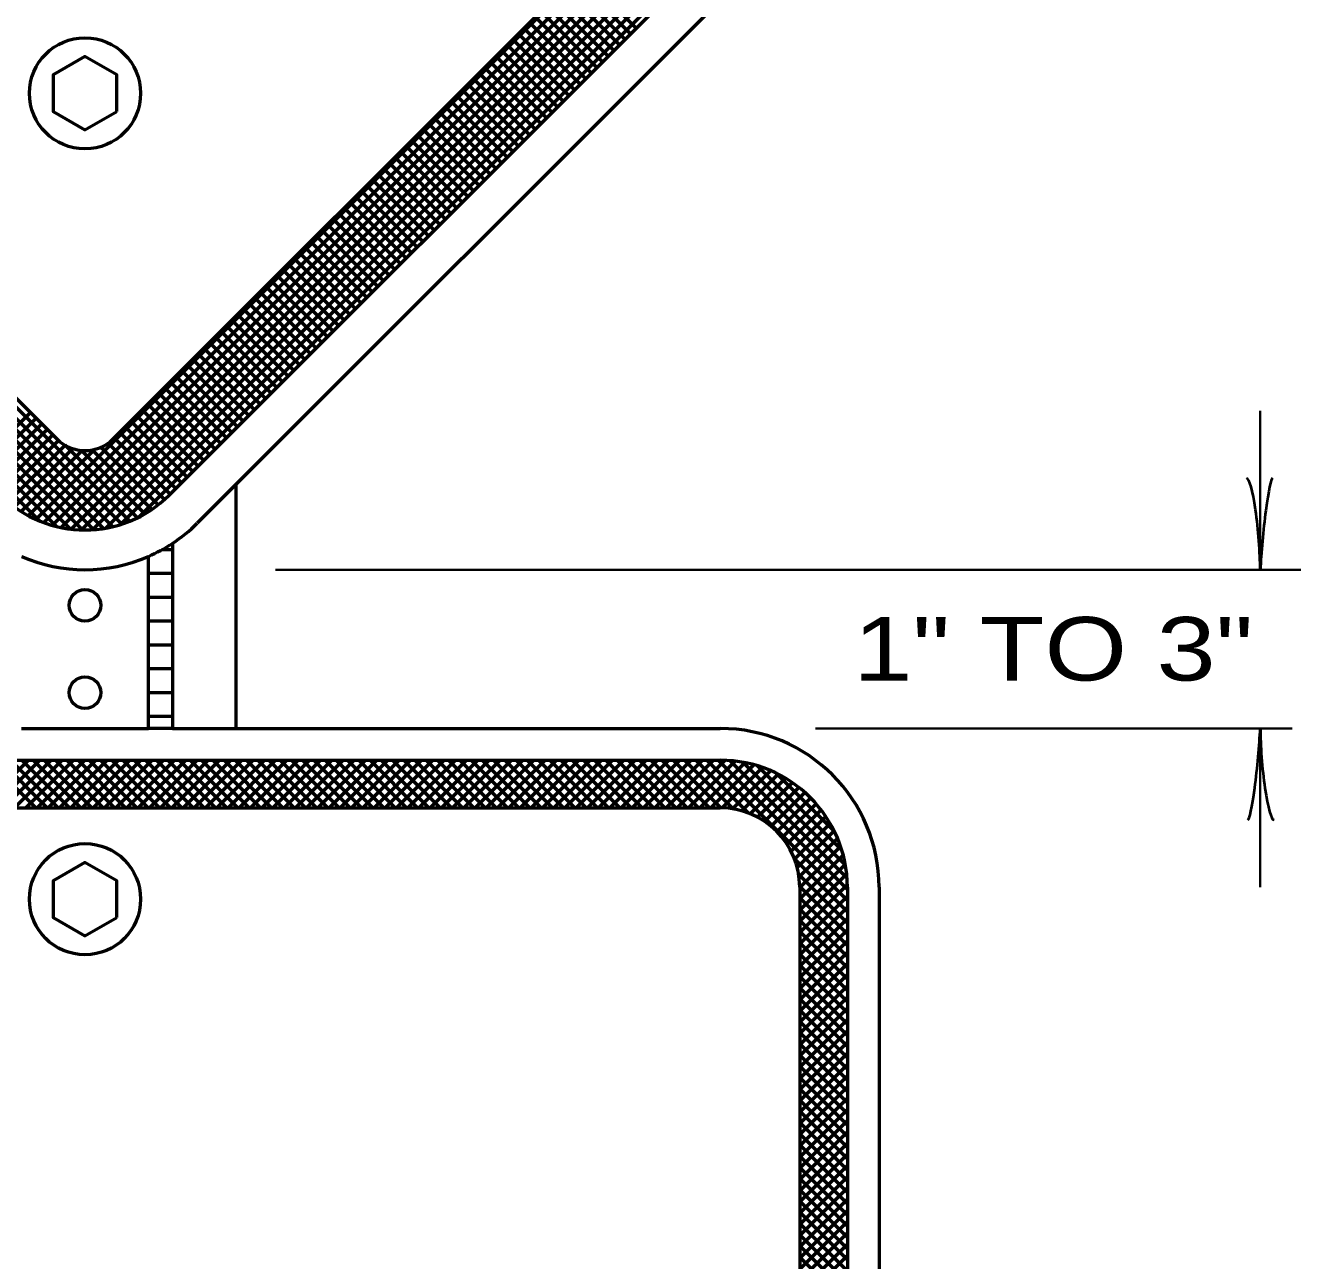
# Model space of a CAD drawing. Extents: x -50 to 630, y -382 to 58.
# Drawn here: x 48.05 to 87.94, y -185.86 to -146.96 of the extents above; entities that cross this region are included whole.
import ezdxf
from ezdxf.enums import TextEntityAlignment as Align

# ---------------------------------------------------------------- set-up
doc = ezdxf.new("R2010")
doc.units = 0
doc.header["$LTSCALE"] = 0.8
doc.layers.add('1', color=7, linetype='Continuous', lineweight=53)

msp = doc.modelspace()

# ---------------------------------------------------------------- linework, layer by layer
at = {"layer": '1'}
for p, q in [((51.3389, -162.5711), (-5.1648, -106.0673)), ((48.3781, -162.5135), (104.9578, -105.9338)), ((51.08, -162.6656), (-5.2592, -106.3264)), ((48.6288, -162.6163), (105.0607, -106.1845)), ((48.8952, -162.7035), (105.1476, -106.4511)), ((50.5088, -162.8016), (-5.3957, -106.8971)), ((50.8045, -162.7437), (-5.3369, -106.6022)), ((49.1791, -162.7732), (105.2168, -106.7354)), ((50.1906, -162.8368), (-5.4324, -107.2138)), ((49.4847, -162.8211), (105.2657, -107.04)), ((49.8451, -162.8449), (-5.4424, -107.5575)), ((49.815, -162.8443), (105.2909, -107.3684)), ((49.4659, -162.8193), (-5.4126, -107.9408)), ((50.1752, -162.8377), (105.2843, -107.7286)), ((49.0304, -162.7374), (-5.3356, -108.3714)), ((-2.5775, -108.3633), (49.0412, -159.9821)), ((50.5764, -162.79), (105.2344, -108.1321)), ((50.8089, -159.9821), (102.4278, -108.3632)), ((48.5063, -162.5668), (-5.1657, -108.8948)), ((51.0433, -162.6767), (105.1202, -108.5999)), ((51.6455, -162.4281), (104.8744, -109.1992)), ((52.5767, -161.7499), (104.1956, -110.1311)), ((105.0795, -111.015), (53.4607, -162.6338)), ((67.1037, -147.223), (65.3358, -145.4552)), ((67.2804, -147.0462), (65.5126, -145.2784)), ((66.5733, -147.7533), (64.8055, -145.9855)), ((66.7501, -147.5766), (64.9822, -145.8088)), ((66.9268, -147.3998), (65.159, -145.632)), ((66.2198, -148.1069), (64.4519, -146.3391)), ((66.3965, -147.9302), (64.6287, -146.1623)), ((65.8662, -148.4605), (64.0983, -146.6927)), ((66.043, -148.2837), (64.2752, -146.5158)), ((65.5127, -148.814), (63.7448, -147.0462)), ((65.6894, -148.6372), (63.9216, -146.8694)), ((64.9823, -149.3443), (63.2145, -147.5765)), ((65.1591, -149.1676), (63.3912, -147.3997)), ((65.3358, -148.9908), (63.568, -147.223)), ((64.6287, -149.6979), (62.8609, -147.9301)), ((64.8055, -149.5212), (63.0377, -147.7533)), ((64.2752, -150.0515), (62.5073, -148.2837)), ((64.452, -149.8747), (62.6842, -148.1068)), ((63.7448, -150.5818), (61.977, -148.814)), ((63.9217, -150.405), (62.1538, -148.6372)), ((64.0984, -150.2283), (62.3306, -148.4604)), ((63.3913, -150.9353), (61.6235, -149.1675)), ((63.5681, -150.7586), (61.8002, -148.9907)), ((63.0377, -151.2889), (61.2699, -149.5211)), ((63.2146, -151.1121), (61.4467, -149.3442)), ((62.6842, -151.6424), (60.9164, -149.8746)), ((62.861, -151.4657), (61.0932, -149.6978)), ((62.1539, -152.1728), (60.3861, -150.4049)), ((62.3307, -151.996), (60.5628, -150.2282)), ((62.5074, -151.8192), (60.7396, -150.0514)), ((61.8003, -152.5263), (60.0325, -150.7585)), ((61.9771, -152.3496), (60.2092, -150.5817)), ((61.4467, -152.8799), (59.6789, -151.1121)), ((61.6236, -152.7031), (59.8558, -150.9352)), ((61.0932, -153.2334), (59.3254, -151.4656)), ((61.27, -153.0567), (59.5022, -151.2888)), ((60.5629, -153.7637), (58.7951, -151.9959)), ((60.7397, -153.587), (58.9718, -151.8192)), ((60.9164, -153.4102), (59.1486, -151.6424)), ((60.2093, -154.1173), (58.4415, -152.3495)), ((60.3861, -153.9406), (58.6182, -152.1728)), ((59.8558, -154.4709), (58.0879, -152.7031)), ((60.0326, -154.2941), (58.2647, -152.5263)), ((59.5022, -154.8244), (57.7344, -153.0566)), ((59.679, -154.6477), (57.9112, -152.8798)), ((58.9719, -155.3547), (57.2041, -153.5869)), ((59.1487, -155.178), (57.3808, -153.4102)), ((59.3254, -155.0012), (57.5576, -153.2334)), ((58.6183, -155.7083), (56.8505, -153.9405)), ((58.7952, -155.5315), (57.0273, -153.7637)), ((58.2648, -156.0618), (56.497, -154.294)), ((58.4416, -155.8851), (56.6737, -154.1172)), ((57.9112, -156.4154), (56.1434, -154.6476)), ((58.088, -156.2387), (56.3202, -154.4708)), ((57.3809, -156.9458), (55.6131, -155.1779)), ((57.5577, -156.769), (55.7898, -155.0012)), ((57.7345, -156.5922), (55.9667, -154.8243)), ((57.0273, -157.2993), (55.2595, -155.5315)), ((57.2042, -157.1225), (55.4363, -155.3547)), ((56.6738, -157.6528), (54.906, -155.885)), ((56.8506, -157.4761), (55.0827, -155.7082)), ((56.3203, -158.0064), (54.5524, -156.2386)), ((56.497, -157.8297), (54.7292, -156.0618)), ((55.7899, -158.5367), (54.0221, -156.7689)), ((55.9667, -158.36), (54.1988, -156.5922)), ((56.1435, -158.1832), (54.3757, -156.4153)), ((55.4363, -158.8903), (53.6685, -157.1225)), ((55.6132, -158.7135), (53.8453, -156.9457)), ((55.0828, -159.2438), (53.315, -157.476)), ((55.2596, -159.0671), (53.4917, -157.2993)), ((54.7293, -159.5974), (52.9614, -157.8296)), ((54.906, -159.4207), (53.1382, -157.6528)), ((54.1989, -160.1277), (52.4311, -158.3599)), ((54.3757, -159.9509), (52.6079, -158.1831)), ((54.5525, -159.7742), (52.7847, -158.0063)), ((53.8454, -160.4812), (52.0776, -158.7134)), ((54.0222, -160.3045), (52.2543, -158.5367)), ((46.4398, -160.9162), (48.2076, -159.1484)), ((53.4918, -160.8348), (51.724, -159.067)), ((53.6686, -160.6581), (51.9007, -158.8903)), ((46.6166, -161.093), (48.3844, -159.3252)), ((46.7933, -161.2697), (48.5612, -159.502)), ((53.1382, -161.1884), (51.3704, -159.4206)), ((53.3151, -161.0116), (51.5472, -159.2438)), ((46.9702, -161.4466), (48.7379, -159.6788)), ((47.1469, -161.6233), (48.9147, -159.8556)), ((52.6079, -161.7188), (50.8401, -159.9509)), ((52.7847, -161.5419), (51.0169, -159.7741)), ((52.9615, -161.3652), (51.1937, -159.5973)), ((47.3255, -161.7982), (49.0947, -160.0292)), ((47.5112, -161.9662), (49.2982, -160.1791)), ((47.7087, -162.1222), (49.5441, -160.2868)), ((47.9185, -162.2659), (49.8412, -160.3432)), ((48.1415, -162.3965), (50.2284, -160.3097)), ((51.5831, -162.4616), (49.3029, -160.1815)), ((51.8131, -162.3381), (49.816, -160.341)), ((52.0297, -162.2011), (50.1535, -160.3249)), ((52.2338, -162.0517), (50.4239, -160.2417)), ((52.4259, -161.8902), (50.6507, -160.115)), ((54.6752, -161.4193), (54.6752, -169.0983)), ((52.3482, -163.461), (52.6752, -163.461)), ((51.9252, -169.0983), (51.9252, -163.6808)), ((51.9252, -164.211), (52.6752, -164.211)), ((51.9252, -164.961), (52.6752, -164.961)), ((51.9252, -165.711), (52.6752, -165.711)), ((51.9252, -166.461), (52.6752, -166.461)), ((51.9252, -167.211), (52.6752, -167.211)), ((51.9252, -167.961), (52.6752, -167.961)), ((51.9252, -168.711), (52.6752, -168.711)), ((47.9252, -169.0983), (51.9252, -169.0983)), ((52.6752, -169.0983), (69.9252, -169.0983)), ((29.9252, -170.0983), (69.9252, -170.0983)), ((46.6497, -171.5983), (48.1497, -170.0983)), ((48.3771, -171.5983), (46.8771, -170.0983)), ((47.0033, -171.5983), (48.5033, -170.0983)), ((48.7306, -171.5983), (47.2306, -170.0983)), ((47.3567, -171.5983), (48.8567, -170.0983)), ((49.0842, -171.5983), (47.5842, -170.0983)), ((47.7103, -171.5983), (49.2103, -170.0983)), ((49.4378, -171.5983), (47.9378, -170.0983)), ((48.0639, -171.5983), (49.5639, -170.0983)), ((49.7912, -171.5983), (48.2912, -170.0983)), ((48.4174, -171.5983), (49.9174, -170.0983)), ((50.1448, -171.5983), (48.6448, -170.0983)), ((48.771, -171.5983), (50.271, -170.0983)), ((50.4983, -171.5983), (48.9983, -170.0983)), ((49.1246, -171.5983), (50.6246, -170.0983)), ((50.8519, -171.5983), (49.3519, -170.0983)), ((49.4781, -171.5983), (50.9781, -170.0983)), ((51.2055, -171.5983), (49.7055, -170.0983)), ((49.8317, -171.5983), (51.3317, -170.0983)), ((51.559, -171.5983), (50.059, -170.0983)), ((50.1852, -171.5983), (51.6852, -170.0983)), ((51.9126, -171.5983), (50.4126, -170.0983)), ((50.5388, -171.5983), (52.0388, -170.0983)), ((52.2662, -171.5983), (50.7662, -170.0983)), ((50.8923, -171.5983), (52.3923, -170.0983)), ((52.6197, -171.5983), (51.1197, -170.0983)), ((51.2459, -171.5983), (52.7459, -170.0983)), ((52.9733, -171.5983), (51.4733, -170.0983)), ((51.5994, -171.5983), (53.0994, -170.0983)), ((53.3268, -171.5983), (51.8268, -170.0983)), ((51.953, -171.5983), (53.453, -170.0983)), ((53.6803, -171.5983), (52.1803, -170.0983)), ((52.3065, -171.5983), (53.8065, -170.0983)), ((54.0339, -171.5983), (52.5339, -170.0983)), ((52.6601, -171.5983), (54.1601, -170.0983)), ((54.3874, -171.5983), (52.8874, -170.0983)), ((53.0137, -171.5983), (54.5137, -170.0983)), ((54.741, -171.5983), (53.241, -170.0983)), ((53.3672, -171.5983), (54.8672, -170.0983)), ((55.0946, -171.5983), (53.5946, -170.0983)), ((53.7207, -171.5983), (55.2207, -170.0983)), ((55.4481, -171.5983), (53.9481, -170.0983)), ((54.0743, -171.5983), (55.5743, -170.0983)), ((55.8017, -171.5983), (54.3017, -170.0983)), ((54.4278, -171.5983), (55.9278, -170.0983)), ((56.1552, -171.5983), (54.6552, -170.0983)), ((54.7814, -171.5983), (56.2814, -170.0983)), ((56.5087, -171.5983), (55.0087, -170.0983)), ((55.135, -171.5983), (56.635, -170.0983)), ((56.8623, -171.5983), (55.3623, -170.0983)), ((55.4885, -171.5983), (56.9885, -170.0983)), ((57.2159, -171.5983), (55.7159, -170.0983)), ((55.8421, -171.5983), (57.3421, -170.0983)), ((57.5694, -171.5983), (56.0694, -170.0983)), ((56.1957, -171.5983), (57.6957, -170.0983)), ((57.923, -171.5983), (56.423, -170.0983)), ((56.5492, -171.5983), (58.0492, -170.0983)), ((58.2766, -171.5983), (56.7766, -170.0983)), ((56.9027, -171.5983), (58.4027, -170.0983)), ((58.6301, -171.5983), (57.1301, -170.0983)), ((57.2563, -171.5983), (58.7563, -170.0983)), ((58.9837, -171.5983), (57.4837, -170.0983)), ((57.6098, -171.5983), (59.1098, -170.0983)), ((59.3372, -171.5983), (57.8372, -170.0983)), ((57.9634, -171.5983), (59.4634, -170.0983)), ((59.6908, -171.5983), (58.1908, -170.0983)), ((58.3169, -171.5983), (59.8169, -170.0983)), ((60.0443, -171.5983), (58.5443, -170.0983)), ((58.6705, -171.5983), (60.1705, -170.0983)), ((60.3978, -171.5983), (58.8978, -170.0983)), ((59.0241, -171.5983), (60.5241, -170.0983)), ((60.7514, -171.5983), (59.2514, -170.0983)), ((59.3776, -171.5983), (60.8776, -170.0983)), ((61.105, -171.5983), (59.605, -170.0983)), ((59.7312, -171.5983), (61.2312, -170.0983)), ((61.4585, -171.5983), (59.9585, -170.0983)), ((60.0847, -171.5983), (61.5847, -170.0983)), ((61.8121, -171.5983), (60.3121, -170.0983)), ((60.4382, -171.5983), (61.9382, -170.0983)), ((62.1657, -171.5983), (60.6657, -170.0983)), ((60.7918, -171.5983), (62.2918, -170.0983)), ((62.5192, -171.5983), (61.0192, -170.0983)), ((61.1453, -171.5983), (62.6453, -170.0983)), ((62.8727, -171.5983), (61.3727, -170.0983)), ((61.4989, -171.5983), (62.9989, -170.0983)), ((63.2263, -171.5983), (61.7263, -170.0983)), ((61.8525, -171.5983), (63.3525, -170.0983)), ((63.5798, -171.5983), (62.0798, -170.0983)), ((62.206, -171.5983), (63.706, -170.0983)), ((63.9334, -171.5983), (62.4334, -170.0983)), ((62.5596, -171.5983), (64.0596, -170.0983)), ((64.2869, -171.5983), (62.7869, -170.0983)), ((62.9132, -171.5983), (64.4132, -170.0983)), ((64.6405, -171.5983), (63.1405, -170.0983)), ((63.2667, -171.5983), (64.7667, -170.0983)), ((64.9941, -171.5983), (63.4941, -170.0983)), ((63.6202, -171.5983), (65.1202, -170.0983)), ((65.3476, -171.5983), (63.8476, -170.0983)), ((63.9738, -171.5983), (65.4738, -170.0983)), ((65.7012, -171.5983), (64.2012, -170.0983)), ((64.3273, -171.5983), (65.8273, -170.0983)), ((66.0547, -171.5983), (64.5547, -170.0983)), ((64.6809, -171.5983), (66.1809, -170.0983)), ((66.4082, -171.5983), (64.9082, -170.0983)), ((65.0345, -171.5983), (66.5345, -170.0983)), ((66.7618, -171.5983), (65.2618, -170.0983)), ((65.388, -171.5983), (66.888, -170.0983)), ((67.1154, -171.5983), (65.6154, -170.0983)), ((65.7416, -171.5983), (67.2416, -170.0983)), ((67.4689, -171.5983), (65.9689, -170.0983)), ((66.0951, -171.5983), (67.5951, -170.0983)), ((67.8225, -171.5983), (66.3225, -170.0983)), ((66.4487, -171.5983), (67.9487, -170.0983)), ((68.176, -171.5983), (66.676, -170.0983)), ((66.8023, -171.5983), (68.3023, -170.0983)), ((68.5296, -171.5983), (67.0296, -170.0983)), ((67.1557, -171.5983), (68.6557, -170.0983)), ((68.8832, -171.5983), (67.3832, -170.0983)), ((67.5093, -171.5983), (69.0093, -170.0983)), ((69.2367, -171.5983), (67.7367, -170.0983)), ((67.8629, -171.5983), (69.3629, -170.0983)), ((69.5902, -171.5983), (68.0902, -170.0983)), ((68.2164, -171.5983), (69.7164, -170.0983)), ((69.9447, -171.5991), (68.4438, -170.0983)), ((68.57, -171.5983), (70.0651, -170.1032)), ((70.3322, -171.633), (68.7973, -170.0983)), ((68.9236, -171.5983), (70.3937, -170.1281)), ((70.8156, -171.7629), (69.1509, -170.0983)), ((69.2771, -171.5983), (70.6996, -170.1758)), ((73.9252, -174.5189), (69.5045, -170.0983)), ((69.6307, -171.5983), (70.9858, -170.2431)), ((73.9252, -174.1654), (69.858, -170.0983)), ((69.9817, -171.6008), (71.255, -170.3275)), ((73.9127, -173.7993), (70.2232, -170.1099)), ((73.8605, -173.3937), (70.6303, -170.1634)), ((73.7506, -172.9302), (71.0953, -170.2749)), ((70.3064, -171.6296), (71.5089, -170.4271)), ((70.5985, -171.6911), (71.749, -170.5406)), ((70.8609, -171.7823), (71.9762, -170.6669)), ((73.5182, -172.3442), (71.6808, -170.5069)), ((71.1015, -171.8952), (72.1914, -170.8053)), ((71.3223, -172.0279), (72.3952, -170.9551)), ((71.5246, -172.1792), (72.5877, -171.116)), ((71.7091, -172.3483), (72.7694, -171.2879)), ((71.876, -172.5349), (72.9402, -171.4707)), ((29.9252, -171.5983), (69.9252, -171.5983)), ((72.0233, -172.7412), (73.0995, -171.6649)), ((72.1518, -172.9662), (73.2466, -171.8714)), ((72.26, -173.2116), (73.3821, -172.0894)), ((72.3455, -173.4796), (73.5056, -172.3196)), ((72.4032, -173.7754), (73.6161, -172.5625)), ((72.4252, -174.107), (73.7127, -172.8195)), ((72.4252, -174.4606), (73.794, -173.0917)), ((73.9252, -174.8725), (72.2573, -173.2047)), ((72.4252, -174.8142), (73.8581, -173.3812)), ((73.9252, -175.2261), (72.3897, -173.6906)), ((72.4252, -175.1677), (73.9025, -173.6903)), ((73.9252, -175.5796), (72.4247, -174.0792)), ((72.4252, -175.5212), (73.9239, -174.0225)), ((72.4252, -174.0983), (72.4252, -214.0982)), ((73.9252, -174.0983), (73.9252, -214.0982)), ((74.9252, -174.0983), (74.9252, -214.0982)), ((72.4252, -175.8748), (73.9252, -174.3748)), ((73.9252, -175.9332), (72.4252, -174.4332)), ((72.4252, -176.2283), (73.9252, -174.7283)), ((73.9252, -176.2867), (72.4252, -174.7867)), ((72.4252, -176.5819), (73.9252, -175.0819)), ((73.9252, -176.6402), (72.4252, -175.1402)), ((72.4252, -176.9355), (73.9252, -175.4355)), ((73.9252, -176.9938), (72.4252, -175.4938)), ((72.4252, -177.289), (73.9252, -175.789)), ((73.9252, -177.3474), (72.4252, -175.8474)), ((72.4252, -177.6426), (73.9252, -176.1426)), ((73.9252, -177.7009), (72.4252, -176.2009)), ((72.4252, -177.9962), (73.9252, -176.4962)), ((73.9252, -178.0545), (72.4252, -176.5545)), ((72.4252, -178.3497), (73.9252, -176.8497)), ((73.9252, -178.408), (72.4252, -176.908)), ((72.4252, -178.7032), (73.9252, -177.2032)), ((73.9252, -178.7616), (72.4252, -177.2616)), ((72.4252, -179.0567), (73.9252, -177.5567)), ((73.9252, -179.1152), (72.4252, -177.6152)), ((72.4252, -179.4103), (73.9252, -177.9103)), ((73.9252, -179.4687), (72.4252, -177.9687)), ((72.4252, -179.7639), (73.9252, -178.2639)), ((73.9252, -179.8222), (72.4252, -178.3222)), ((72.4252, -180.1174), (73.9252, -178.6174)), ((73.9252, -180.1758), (72.4252, -178.6758)), ((72.4252, -180.471), (73.9252, -178.971)), ((73.9252, -180.5293), (72.4252, -179.0293)), ((72.4252, -180.8246), (73.9252, -179.3246)), ((73.9252, -180.8829), (72.4252, -179.3829)), ((72.4252, -181.1781), (73.9252, -179.6781)), ((73.9252, -181.2365), (72.4252, -179.7365)), ((72.4252, -181.5317), (73.9252, -180.0317)), ((73.9252, -181.59), (72.4252, -180.09)), ((72.4252, -181.8852), (73.9252, -180.3852)), ((73.9252, -181.9436), (72.4252, -180.4436)), ((72.4252, -182.2387), (73.9252, -180.7387)), ((73.9252, -182.2972), (72.4252, -180.7972)), ((72.4252, -182.5923), (73.9252, -181.0923)), ((73.9252, -182.6507), (72.4252, -181.1507)), ((72.4252, -182.9458), (73.9252, -181.4458)), ((73.9252, -183.0042), (72.4252, -181.5042)), ((72.4252, -183.2994), (73.9252, -181.7994)), ((73.9252, -183.3577), (72.4252, -181.8577)), ((72.4252, -183.653), (73.9252, -182.153)), ((73.9252, -183.7113), (72.4252, -182.2113)), ((72.4252, -184.0065), (73.9252, -182.5065)), ((73.9252, -184.0649), (72.4252, -182.5649)), ((72.4252, -184.3601), (73.9252, -182.8601)), ((73.9252, -184.4184), (72.4252, -182.9184)), ((72.4252, -184.7137), (73.9252, -183.2137)), ((73.9252, -184.772), (72.4252, -183.272)), ((72.4252, -185.0672), (73.9252, -183.5672)), ((73.9252, -185.1256), (72.4252, -183.6256)), ((72.4252, -185.4207), (73.9252, -183.9207)), ((73.9252, -185.4791), (72.4252, -183.9791)), ((72.4252, -185.7743), (73.9252, -184.2743)), ((73.9252, -185.8327), (72.4252, -184.3327)), ((72.4252, -186.1278), (73.9252, -184.6278)), ((73.9252, -186.1863), (72.4252, -184.6863)), ((72.4252, -186.4814), (73.9252, -184.9814)), ((73.9252, -186.5397), (72.4252, -185.0397)), ((72.4252, -186.835), (73.9252, -185.335)), ((73.9252, -186.8933), (72.4252, -185.3933)), ((72.4252, -187.1885), (73.9252, -185.6885)), ((73.9252, -187.2468), (72.4252, -185.7468))]:
    msp.add_line(p, q, dxfattribs=at)
at = {"layer": '1', "lineweight": 35}
for p, q in [((86.9252, -159.0983), (86.9252, -164.0983)), ((55.9252, -164.0983), (111.0152, -164.0983)), ((72.9252, -169.0983), (87.9252, -169.0983)), ((86.9252, -169.0983), (86.9252, -174.0983))]:
    msp.add_line(p, q, dxfattribs=at)
at = {"layer": '1'}
for points in [[(50.9252, -149.6756), (50.9252, -148.5209), (49.9252, -147.9436), (48.9252, -148.5209), (48.9252, -149.6756), (49.9252, -150.2529)], [(50.9252, -175.0506), (50.9252, -173.8959), (49.9252, -173.3186), (48.9252, -173.8959), (48.9252, -175.0506), (49.9252, -175.6279)]]:
    msp.add_lwpolyline(points, close=True, dxfattribs=at)
msp.add_lwpolyline([(52.6752, -163.2741), (52.6752, -169.0983), (51.9252, -169.0983)], dxfattribs=at)
for centre, radius in [((49.9252, -149.0983), 1.75), ((49.9252, -165.2202), 0.5), ((49.9252, -167.9702), 0.5), ((49.9252, -174.4733), 1.75)]:
    msp.add_circle(centre, radius, dxfattribs=at)
for centre, radius, start, end in [((49.9252, -159.0983), 1.25, 225, 315), ((49.9252, -159.0983), 3.75, 225, 315), ((49.9252, -159.0983), 5, 303.36701, 315), ((49.2096, -157.7789), 6.4967, 294.7075, 302.23741), ((49.9252, -159.0983), 5, 246.42182, 293.57818), ((69.9252, -174.0983), 5, 0, 90), ((69.9252, -174.0983), 4, 0, 90), ((69.9252, -174.0983), 2.5, 0, 90)]:
    msp.add_arc(centre, radius, start, end, dxfattribs=at)
at = {"layer": '1', "lineweight": 40}
for centre, major_axis, ratio, start_param, end_param in [((86.6489, -163.0071), (0.1562, -1.7857), 0.122415, 0.8963533, 3.1415927), ((86.6489, -163.0071), (0.1562, -1.7857), 0.122415, 0.8963533, 3.1415927), ((87.1368, -162.9777), (-0.1757, -1.7565), 0.07063, 3.1407148, 5.41811), ((87.1368, -162.9777), (-0.1757, -1.7565), 0.07063, 3.1407148, 5.41811), ((86.7136, -170.2188), (0.1757, 1.7565), 0.07063, 3.1407148, 5.41811), ((87.2015, -170.1894), (-0.1562, 1.7857), 0.122415, 0.8963533, 3.1415927)]:
    msp.add_ellipse(centre, major_axis=major_axis, ratio=ratio, start_param=start_param, end_param=end_param, dxfattribs=at)

# ---------------------------------------------------------------- texts
at = {"layer": '1', "width": 1.25}
msp.add_text('1" TO 3"', height=2, dxfattribs=at).set_placement((80.4102, -167.5881), align=Align.CENTER)

doc.saveas('drawing.dxf')
